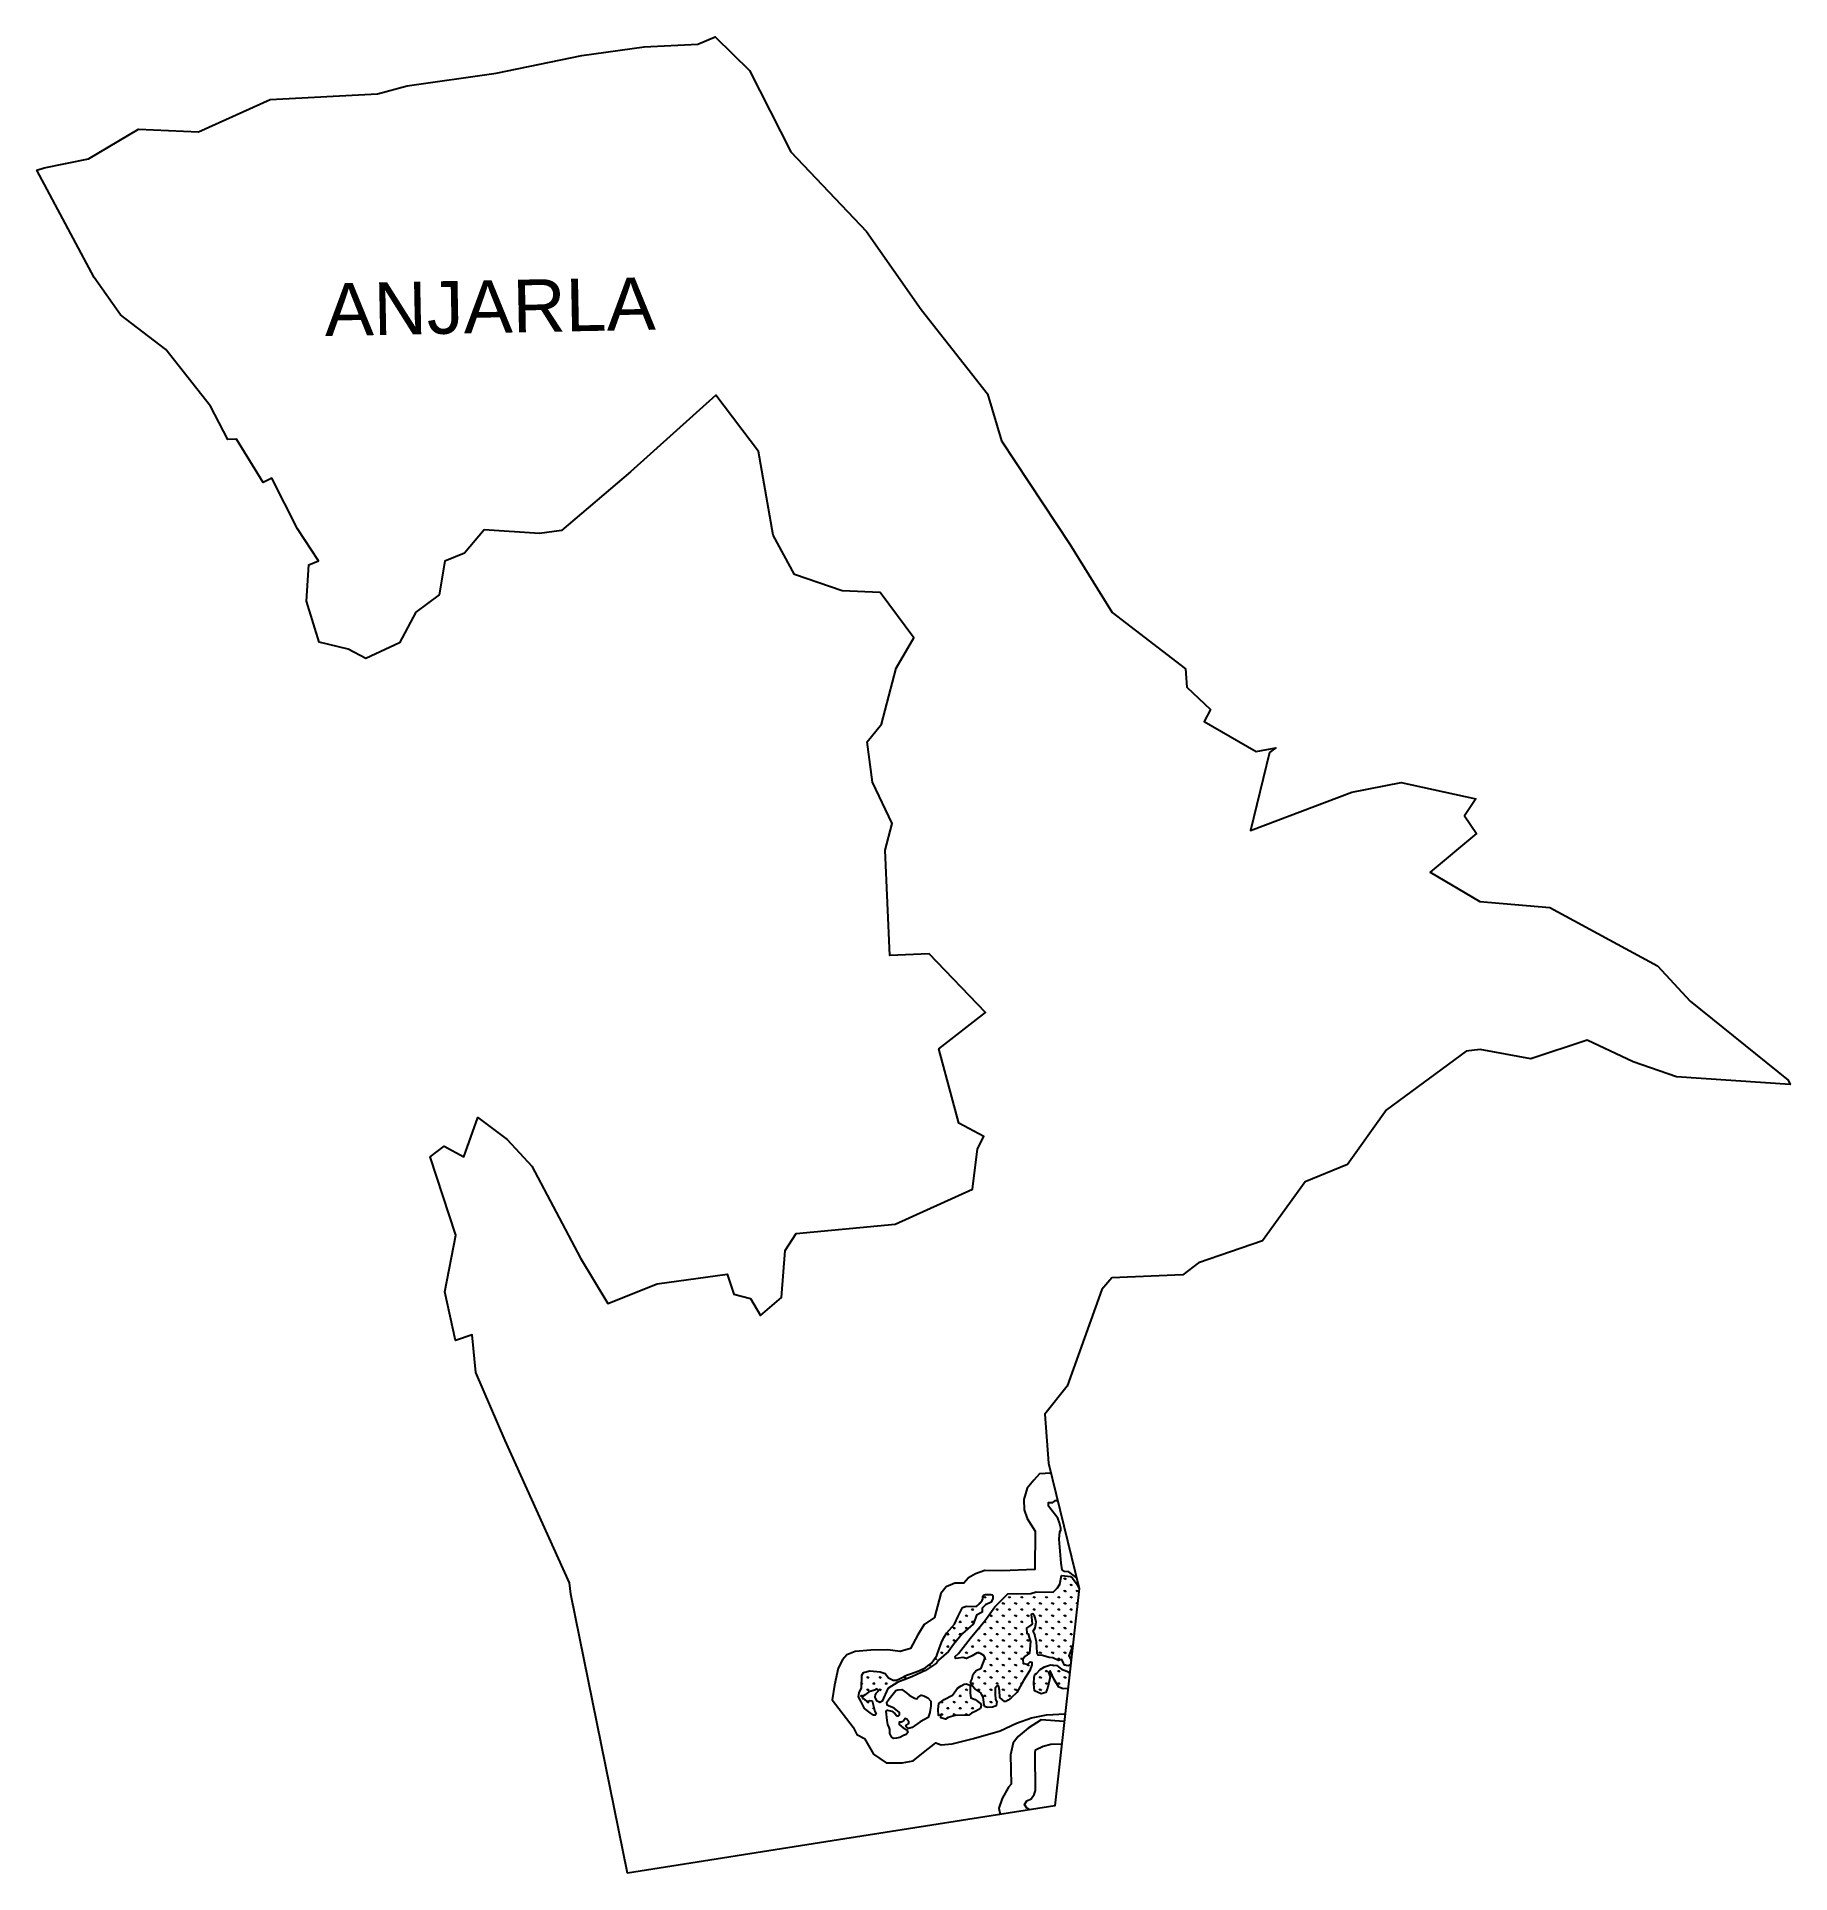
# Model space of a CAD drawing. Header units: metres. Extents: x 296205 to 299895, y 1967555 to 1977555.
# Drawn here: x 296205 to 299828, y 1973761 to 1977555 of the extents above; entities outside this region: 2.
import ezdxf

# ---------------------------------------------------------------- set-up
doc = ezdxf.new("R2010")
doc.units = ezdxf.units.M
doc.header["$MEASUREMENT"] = 0
doc.layers.add('MANGROOVE BUFFER ZONE', color=120, linetype='Continuous')
doc.layers.add('VILLAGE NAME', color=250, linetype='Continuous')
doc.styles.get("Standard").update_dxf_attribs({"font": 'simplex.shx'})

msp = doc.modelspace()

# ---------------------------------------------------------------- hatches: boundary and pattern name
at = {"layer": 'MANGROOVE BUFFER ZONE'}
h = msp.add_hatch(dxfattribs=at)
h.set_pattern_fill('GRASS', color=256, scale=18)
h.paths.add_polyline_path([(298180.8, 1974333), (298180.8, 1974328.9), (298176.9, 1974321.2), (298165.6, 1974315.6), (298158.2, 1974309), (298158.6, 1974300.4), (298146.8, 1974294.6), (298144.5, 1974288.1), (298140.1, 1974275.8), (298117.8, 1974256.5), (298099.4, 1974233.7), (298089, 1974219.3), (298068.4, 1974201.4), (298063.8, 1974194.9), (298041.3, 1974180.2), (298014.6, 1974167.9), (298002.5, 1974163.1), (297984.5, 1974155.8), (297963.8, 1974142.5), (297951.9, 1974116.6), (297947.3, 1974113.8), (297941.8, 1974116.9), (297937.3, 1974124.1), (297938.1, 1974131.2), (297939.2, 1974133.2), (297941, 1974134.8), (297942.9, 1974136.5), (297945, 1974138.4), (297943.1, 1974140.4), (297939.5, 1974142), (297936.1, 1974139.6), (297924.4, 1974135.8), (297916.9, 1974129.6), (297911.4, 1974126.2), (297910.5, 1974125), (297911, 1974123.7), (297911.5, 1974123), (297912.3, 1974121.9), (297919, 1974117.5), (297922.7, 1974116.7), (297926.5, 1974117.9), (297931.2, 1974117.4), (297932.1, 1974114.8), (297936.9, 1974095.6), (297939.7, 1974090.3), (297937.3, 1974087.7), (297933.8, 1974088), (297926.8, 1974092.9), (297915.5, 1974101.8), (297907.9, 1974116.8), (297902.8, 1974125.3), (297904.2, 1974134.6), (297909.4, 1974143.8), (297909.9, 1974170.6), (297913.5, 1974176.1), (297926.3, 1974179.1), (297947.7, 1974177.4), (297957.8, 1974173.8), (297965.1, 1974165.1), (297974.7, 1974159.7), (297981.8, 1974160.3), (297990.4, 1974164), (298002.4, 1974170.3), (298010.5, 1974172.8), (298027.4, 1974179.1), (298041.8, 1974186), (298046.5, 1974189.9), (298053.9, 1974195), (298064.9, 1974211.2), (298069.7, 1974225.1), (298074.3, 1974238.1), (298079, 1974247.9), (298085.6, 1974257.8), (298101.3, 1974275.9), (298108.9, 1974291.9), (298113.1, 1974300.4), (298117.3, 1974308.6), (298120, 1974310.8), (298125.9, 1974313.2), (298146.1, 1974311.9), (298148.7, 1974314.5), (298152.3, 1974318), (298153.7, 1974319.4), (298158.8, 1974324.8), (298159.7, 1974328.1), (298159.6, 1974332.5), (298161.5, 1974334.8), (298163.6, 1974336.3), (298165.6, 1974336.7), (298170.4, 1974337.1), (298176.6, 1974337.1), (298179.8, 1974336)], flags=16)
h.paths.add_polyline_path([(298133.4, 1974149.8), (298133.9, 1974133.4), (298135, 1974123.3), (298143.9, 1974120.2), (298155.3, 1974111.9), (298156.4, 1974108.3), (298155.1, 1974101.4), (298145.5, 1974095.7), (298136.7, 1974092), (298130.6, 1974087.5), (298102.6, 1974087.1), (298088.3, 1974083), (298082.5, 1974079.2), (298073, 1974082), (298073, 1974087.8), (298068.6, 1974086.9), (298067.9, 1974099.3), (298068.9, 1974111.7), (298080, 1974119.8), (298097.2, 1974128.9), (298107.4, 1974143.2), (298114.8, 1974148.4), (298121.2, 1974151.7), (298125.3, 1974152.2)], flags=16)
h.paths.add_polyline_path([(298345.8, 1974231.9), (298358.8, 1974347.8), (298358.7, 1974348.9), (298355, 1974357.6), (298345.1, 1974371), (298340.8, 1974374), (298322.7, 1974376.3), (298319.1, 1974358.6), (298314.4, 1974350.7), (298305.2, 1974341.6), (298270, 1974342.7), (298258.8, 1974339.4), (298211.2, 1974338.7), (298184.4, 1974311.5), (298164.1, 1974282.6), (298133.6, 1974246.2), (298109.5, 1974215), (298102.8, 1974209), (298103.2, 1974205.1), (298109.5, 1974205.6), (298118.4, 1974206.8), (298126, 1974204.6), (298137.5, 1974210.4), (298148.3, 1974216.2), (298154.7, 1974215.3), (298162.1, 1974210.7), (298164.5, 1974206.2), (298156.6, 1974184.6), (298145.9, 1974180.1), (298139.7, 1974172.5), (298137.1, 1974161.3), (298135.4, 1974157), (298134.5, 1974155.6), (298138.6, 1974147.5), (298143.2, 1974142.1), (298156, 1974134), (298156.9, 1974131.1), (298160.3, 1974125.2), (298162.9, 1974109.4), (298163.1, 1974105.7), (298169.8, 1974103.7), (298180, 1974104.6), (298187.4, 1974106.8), (298188.7, 1974115.6), (298186.1, 1974120.2), (298185.6, 1974131.6), (298185.6, 1974143.6), (298188.9, 1974147.7), (298191.7, 1974148.6), (298192.4, 1974148.2), (298192.6, 1974146.3), (298194.1, 1974138.5), (298194.9, 1974124.3), (298200.3, 1974119.2), (298204.9, 1974116.1), (298207.5, 1974116.1), (298212, 1974118.4), (298218.4, 1974123.7), (298230.3, 1974134.9), (298243.8, 1974159.6), (298256.8, 1974179.7), (298260.9, 1974191.9), (298260.9, 1974197.5), (298257.4, 1974198.2), (298255.2, 1974195.2), (298252.5, 1974193.2), (298243.4, 1974194.4), (298242.7, 1974202.7), (298246.5, 1974208.6), (298256.1, 1974215.9), (298258.1, 1974239.7), (298255.9, 1974248.1), (298253.5, 1974255.6), (298250.8, 1974256.2), (298249.8, 1974267.2), (298259.3, 1974273.8), (298262.1, 1974275.4), (298261.2, 1974283.9), (298260.4, 1974289.3), (298259.9, 1974295.9), (298263.1, 1974296.9), (298266.3, 1974292.9), (298267.7, 1974289.1), (298270.1, 1974279.9), (298268.3, 1974268.2), (298263.7, 1974261.5), (298266.6, 1974255.7), (298270.5, 1974239.3), (298272.3, 1974217.2), (298274.5, 1974211.9), (298283.3, 1974210.7), (298297.1, 1974207.1), (298304.8, 1974206.3), (298315.9, 1974200.8), (298322.9, 1974202.4), (298324.2, 1974200), (298326.5, 1974195.2), (298328.5, 1974190.7), (298336.8, 1974189.7), (298341.9, 1974192.8), (298342.5, 1974197.8), (298340.8, 1974204.4), (298337.2, 1974210.2)])
h = msp.add_hatch(dxfattribs=at)
h.set_pattern_fill('GRASS', color=256, scale=18)
h.paths.add_polyline_path([(298335.9, 1974143.1), (298339.5, 1974175.3), (298333.2, 1974178.4), (298322.4, 1974182.9), (298312.8, 1974190), (298299.5, 1974191.9), (298287.4, 1974187.4), (298278.1, 1974182.4), (298270.6, 1974173.7), (298267.4, 1974171.6), (298266.1, 1974166), (298265.4, 1974152.4), (298266.5, 1974138.3), (298280.2, 1974131.9), (298289.9, 1974134.6), (298294.4, 1974145.9), (298299.1, 1974166.6), (298295.3, 1974176), (298299.3, 1974179.4), (298307, 1974161.1), (298316.7, 1974145.6), (298326, 1974141.8)])
h = msp.add_hatch(dxfattribs=at)
h.set_pattern_fill('GRASS', color=256, scale=18)
h.paths.add_polyline_path([(299862.1, 1967763.9), (299862.6, 1967763.7), (299863.3, 1967765.3)])
h = msp.add_hatch(dxfattribs=at)
h.set_pattern_fill('GRASS', color=256, scale=18)
h.paths.add_polyline_path([(299895.1, 1967554.6), (299895, 1967554.7), (299895.1, 1967554.5)])

# ---------------------------------------------------------------- linework, layer by layer
at = {"color": 3, "flags": 128}
for points in [[(296312, 1977302.9), (296415.6, 1977363.8), (296539.4, 1977358.7), (296687.2, 1977425), (296909.6, 1977436.7), (296970.9, 1977453.6), (297154.1, 1977479.4), (297331.6, 1977515.8), (297460.2, 1977534), (297571.3, 1977539.4), (297606.9, 1977554.9), (297677.8, 1977485.4), (297762.9, 1977317.4), (297919.8, 1977152.3), (298032.7, 1976991.6), (298169.3, 1976817.4), (298198.4, 1976720.1), (298339.3, 1976506.4), (298427.3, 1976365.3), (298578.6, 1976249.4), (298581.2, 1976211), (298630.5, 1976165.2), (298617.4, 1976140.2), (298724.4, 1976078.7), (298765.5, 1976086.2), (298752.2, 1976076.3), (298712.7, 1975915.4), (298922.5, 1975994.7), (299023.9, 1976014.3), (299178.6, 1975980.9), (299155.2, 1975945.2), (299179.4, 1975908.9), (299083.7, 1975829.1), (299186.5, 1975768.2), (299331.3, 1975756.3), (299553.5, 1975635.3), (299621.3, 1975562.8), (299823.3, 1975399.4), (299828, 1975390.4), (299592.6, 1975406), (299503.3, 1975437.5), (299408.5, 1975481.9), (299292.3, 1975443.6), (299187.3, 1975462.7), (299158.3, 1975459.3), (298993.6, 1975338.5), (298913, 1975225.4), (298825.6, 1975189.3), (298737.9, 1975067.6), (298605.7, 1975022), (298573.3, 1974997.4), (298426.4, 1974990.9), (298405.6, 1974966.9), (298334.3, 1974767.3), (298287.7, 1974709.5), (298295.3, 1974608.3), (298359, 1974349.3), (298308.6, 1973900.4), (297861.6, 1973830.4), (297426, 1973761.1), (297309, 1974338), (297305.9, 1974361), (297173, 1974654.8), (297112.7, 1974795.8), (297105, 1974873.5), (297070.1, 1974861.9), (297048.7, 1974962.4), (297070.9, 1975079.3), (297018.2, 1975241.4), (297047.1, 1975263.3), (297087.9, 1975241), (297116.8, 1975322.3), (297177.3, 1975277.2), (297228.2, 1975222.1), (297328.7, 1975032), (297385.2, 1974937.8), (297486.8, 1974979), (297631.6, 1974999), (297645.3, 1974957.6), (297679.8, 1974948.1), (297700.5, 1974913.5), (297744, 1974950.4), (297751.2, 1975047.5), (297773.9, 1975082.4), (297978.7, 1975102.2), (298138.7, 1975174.4), (298148.5, 1975257.7), (298161.6, 1975283.2), (298110.2, 1975310.7), (298068.7, 1975463.9), (298165.2, 1975539.3), (298048.7, 1975660.5), (297968, 1975657.3), (297957.8, 1975874.3), (297972.4, 1975929.3), (297932.2, 1976014.7), (297920.8, 1976098), (297950.8, 1976134.6), (297980.7, 1976250.3), (298017.2, 1976312.9), (297948, 1976406.8), (297869.1, 1976410.2), (297770.9, 1976443.8), (297726.7, 1976524.9), (297696.1, 1976697.8), (297608, 1976814.6), (297432.2, 1976655.9), (297289.5, 1976535.1), (297244.3, 1976528.7), (297129.9, 1976536.6), (297088.8, 1976487.9), (297048.4, 1976471.5), (297036.9, 1976401.7), (296988.4, 1976365.9), (296955, 1976302.9), (296885.4, 1976270.4), (296848.9, 1976289.7), (296789.1, 1976304.1), (296762.6, 1976388.6), (296767.5, 1976464), (296787.5, 1976472.5), (296744.2, 1976538), (296690.9, 1976642.7), (296673, 1976633.8), (296618, 1976723.8), (296600.4, 1976723.1), (296564.2, 1976791.7), (296472.1, 1976908.9), (296378, 1976980.1), (296323.9, 1977057.2), (296205.3, 1977279), (296220.4, 1977283.9)], [(296220.4, 1977283.9), (296312, 1977302.9)]]:
    msp.add_lwpolyline(points, dxfattribs=at)
at = {"layer": 'MANGROOVE BUFFER ZONE', "flags": 128}
for points in [[(298300.5, 1974587.3), (298276.8, 1974586.1), (298265.5, 1974573.2), (298251.3, 1974556.4), (298244.5, 1974533.4), (298245.4, 1974512), (298251.7, 1974493.9), (298268.3, 1974467.6), (298267.1, 1974388.5), (298199.2, 1974385.8), (298164, 1974386.4), (298144.6, 1974379.5), (298130.4, 1974371.7), (298120.3, 1974360.7), (298101.9, 1974360.1), (298084.1, 1974352.6), (298072.8, 1974338.8), (298060.1, 1974289.6), (298038.7, 1974275.2), (298025.5, 1974253.9), (298010.2, 1974225.2), (297989.4, 1974219.3), (297963.3, 1974222.6), (297928.8, 1974222.2), (297895.8, 1974219.5), (297879.2, 1974212.4), (297869.9, 1974202.2), (297860.9, 1974184.6), (297853.3, 1974149.9), (297848.3, 1974119.3), (297892.3, 1974062.9), (297899.7, 1974047.7), (297915.7, 1974039.5), (297934.3, 1974007), (297960.4, 1973989.2), (297993, 1973989.2), (298015.7, 1973993.5), (298037, 1974010.9), (298062.5, 1974030.6), (298074, 1974026.2), (298096.7, 1974028.5), (298140.5, 1974039.2), (298196, 1974055.3), (298229.3, 1974071.5), (298260.5, 1974082.3), (298291.7, 1974088.3), (298330, 1974090.8)], [(298353.7, 1974370.7), (298352.2, 1974372.6), (298337.4, 1974383.6), (298328.7, 1974384.3), (298323.8, 1974387.8), (298321.7, 1974401.6), (298317.5, 1974451.6), (298318.8, 1974466.6), (298321, 1974470.1), (298321.2, 1974473.8), (298318, 1974484.8), (298314.5, 1974494.6), (298295.2, 1974519.2), (298295.8, 1974527), (298304.2, 1974527.2), (298309.9, 1974530.9), (298314.2, 1974531.4)], [(298341.4, 1974192.5), (298336.8, 1974189.7), (298328.5, 1974190.7), (298326.5, 1974195.2), (298324.2, 1974200), (298322.9, 1974202.4), (298315.9, 1974200.8), (298304.8, 1974206.3), (298297.1, 1974207.1), (298283.3, 1974210.7), (298274.5, 1974211.9), (298272.3, 1974217.2), (298270.5, 1974239.3), (298266.6, 1974255.7), (298263.7, 1974261.5), (298268.3, 1974268.2), (298270.1, 1974279.9), (298267.7, 1974289.1), (298266.3, 1974292.9), (298263.1, 1974296.9), (298259.9, 1974295.9), (298260.4, 1974289.3), (298261.2, 1974283.9), (298262.1, 1974275.4), (298259.3, 1974273.8), (298249.8, 1974267.2), (298250.8, 1974256.2), (298253.5, 1974255.6), (298255.9, 1974248.1), (298258.1, 1974239.7), (298256.1, 1974215.9), (298246.5, 1974208.6), (298242.7, 1974202.7), (298243.4, 1974194.4), (298252.5, 1974193.2), (298255.2, 1974195.2), (298257.4, 1974198.2), (298260.9, 1974197.5), (298260.9, 1974191.9), (298256.8, 1974179.7), (298243.8, 1974159.6), (298230.3, 1974134.9), (298218.4, 1974123.7), (298212, 1974118.4), (298207.5, 1974116.1), (298204.9, 1974116.1), (298200.3, 1974119.2), (298194.9, 1974124.3), (298194.1, 1974138.5), (298192.6, 1974146.3), (298192.4, 1974148.2), (298191.7, 1974148.6), (298188.9, 1974147.7), (298185.6, 1974143.6), (298185.6, 1974131.6), (298186.1, 1974120.2), (298188.7, 1974115.6), (298187.4, 1974106.8), (298180, 1974104.6), (298169.8, 1974103.7), (298163.1, 1974105.7), (298162.9, 1974109.4), (298160.3, 1974125.2), (298156.9, 1974131.1), (298156, 1974134), (298143.2, 1974142.1), (298138.6, 1974147.5), (298134.5, 1974155.6), (298135.4, 1974157), (298137.1, 1974161.3), (298139.7, 1974172.5), (298145.9, 1974180.1), (298156.6, 1974184.6), (298164.5, 1974206.2), (298162.1, 1974210.7), (298154.7, 1974215.3), (298148.3, 1974216.2), (298137.5, 1974210.4), (298126, 1974204.6), (298118.4, 1974206.8), (298109.5, 1974205.6), (298103.2, 1974205.1), (298102.8, 1974209), (298109.5, 1974215), (298133.6, 1974246.2), (298164.1, 1974282.6), (298184.4, 1974311.5), (298211.2, 1974338.7), (298258.8, 1974339.4), (298270, 1974342.7), (298305.2, 1974341.6), (298314.4, 1974350.7), (298319.1, 1974358.6), (298322.7, 1974376.3), (298340.8, 1974374), (298345.1, 1974371), (298355, 1974357.6), (298358.7, 1974348.9), (298358.8, 1974347.8)], [(298345.8, 1974231.9), (298337.2, 1974210.2), (298340.8, 1974204.4), (298342.1, 1974199.2)], [(298335.9, 1974143.1), (298326, 1974141.8), (298316.7, 1974145.6), (298307, 1974161.1), (298299.3, 1974179.4), (298295.3, 1974176), (298299.1, 1974166.6), (298294.4, 1974145.9), (298289.9, 1974134.6), (298280.2, 1974131.9), (298266.5, 1974138.3), (298265.4, 1974152.4), (298266.1, 1974166), (298267.4, 1974171.6), (298270.6, 1974173.7), (298278.1, 1974182.4), (298287.4, 1974187.4), (298299.5, 1974191.9), (298312.8, 1974190), (298322.4, 1974182.9), (298333.2, 1974178.4), (298339.5, 1974175.3)], [(298328.2, 1974074.7), (298280.1, 1974078.1), (298253.8, 1974061.2), (298233.1, 1974043.9), (298222.6, 1974030.7), (298217.3, 1974006.1), (298218.4, 1973945.4), (298212.6, 1973939), (298199.5, 1973915.5), (298192.8, 1973895.9), (298195.7, 1973882.7)], [(298257.2, 1973892.4), (298250.5, 1973895.4), (298246, 1973903.2), (298251, 1973910.9), (298259.8, 1973914.7), (298266, 1973923.7), (298268.5, 1973931.9), (298268.3, 1974010.2), (298268.9, 1974015.8), (298284.6, 1974023.8), (298300.3, 1974028), (298323, 1974028.3)]]:
    msp.add_lwpolyline(points, dxfattribs=at)
for points in [[(298179.8, 1974336), (298180.8, 1974333), (298180.8, 1974328.9), (298176.9, 1974321.2), (298165.6, 1974315.6), (298158.2, 1974309), (298158.6, 1974300.4), (298146.8, 1974294.6), (298144.5, 1974288.1), (298140.1, 1974275.8), (298117.8, 1974256.5), (298099.4, 1974233.7), (298089, 1974219.3), (298068.4, 1974201.4), (298063.8, 1974194.9), (298041.3, 1974180.2), (298014.6, 1974167.9), (298002.5, 1974163.1), (297984.5, 1974155.8), (297963.8, 1974142.5), (297951.9, 1974116.6), (297947.3, 1974113.8), (297941.8, 1974116.9), (297937.3, 1974124.1), (297938.1, 1974131.2), (297939.2, 1974133.2), (297941, 1974134.8), (297942.9, 1974136.5), (297945, 1974138.4), (297943.1, 1974140.4), (297939.5, 1974142), (297936.1, 1974139.6), (297924.4, 1974135.8), (297916.9, 1974129.6), (297911.4, 1974126.2), (297910.5, 1974125), (297911, 1974123.7), (297911.5, 1974123), (297912.3, 1974121.9), (297919, 1974117.5), (297922.7, 1974116.7), (297926.5, 1974117.9), (297931.2, 1974117.4), (297932.1, 1974114.8), (297936.9, 1974095.6), (297939.7, 1974090.3), (297937.3, 1974087.7), (297933.8, 1974088), (297926.8, 1974092.9), (297915.5, 1974101.8), (297907.9, 1974116.8), (297902.8, 1974125.3), (297904.2, 1974134.6), (297909.4, 1974143.8), (297909.9, 1974170.6), (297913.5, 1974176.1), (297926.3, 1974179.1), (297947.7, 1974177.4), (297957.8, 1974173.8), (297965.1, 1974165.1), (297974.7, 1974159.7), (297981.8, 1974160.3), (297990.4, 1974164), (298002.4, 1974170.3), (298010.5, 1974172.8), (298027.4, 1974179.1), (298041.8, 1974186), (298046.5, 1974189.9), (298053.9, 1974195), (298064.9, 1974211.2), (298069.7, 1974225.1), (298074.3, 1974238.1), (298079, 1974247.9), (298085.6, 1974257.8), (298101.3, 1974275.9), (298108.9, 1974291.9), (298113.1, 1974300.4), (298117.3, 1974308.6), (298120, 1974310.8), (298125.9, 1974313.2), (298146.1, 1974311.9), (298148.7, 1974314.5), (298152.3, 1974318), (298153.7, 1974319.4), (298158.8, 1974324.8), (298159.7, 1974328.1), (298159.6, 1974332.5), (298161.5, 1974334.8), (298163.6, 1974336.3), (298165.6, 1974336.7), (298170.4, 1974337.1), (298176.6, 1974337.1)], [(298046.4, 1974123.4), (298052.3, 1974116.5), (298052.2, 1974106.9), (298050.1, 1974093.4), (298046.9, 1974082.9), (298030.6, 1974073.9), (298014.1, 1974062.6), (298006.1, 1974060.5), (298002.2, 1974063.5), (298000.9, 1974066.5), (298007.2, 1974070.6), (298006.7, 1974074), (298003, 1974079.7), (297999.4, 1974081.1), (297996.7, 1974076.6), (297992.8, 1974073.7), (297991.1, 1974073.1), (297986.9, 1974073), (297987.3, 1974068.6), (297995, 1974061.6), (298003.1, 1974057.3), (298005.1, 1974051.9), (298001.3, 1974047.6), (297996.1, 1974045.4), (297988.6, 1974041.8), (297981.8, 1974039.9), (297975.5, 1974039.5), (297971.3, 1974043.1), (297967.7, 1974050.2), (297967.7, 1974058.1), (297966.1, 1974062.6), (297963.7, 1974068.3), (297962.2, 1974076.9), (297960, 1974095.8), (297962.9, 1974097.8), (297971.6, 1974096.2), (297978.3, 1974091.4), (297981.9, 1974086.6), (297985.6, 1974086.1), (297987.5, 1974088.6), (297987.7, 1974093.1), (297976.8, 1974102), (297964.9, 1974107.2), (297962.5, 1974108.7), (297961.3, 1974114.9), (297966.5, 1974121.2), (297980.1, 1974138.8), (297984.1, 1974140.2), (297992.3, 1974140.6), (298002.1, 1974133.6), (298007.7, 1974129), (298019, 1974123), (298023.8, 1974121.6), (298025.6, 1974124.3), (298032.3, 1974129.1), (298038.1, 1974127.6)], [(298133.4, 1974149.8), (298133.9, 1974133.4), (298135, 1974123.3), (298143.9, 1974120.2), (298155.3, 1974111.9), (298156.4, 1974108.3), (298155.1, 1974101.4), (298145.5, 1974095.7), (298136.7, 1974092), (298130.6, 1974087.5), (298102.6, 1974087.1), (298088.3, 1974083), (298082.5, 1974079.2), (298073, 1974082), (298073, 1974087.8), (298068.6, 1974086.9), (298067.9, 1974099.3), (298068.9, 1974111.7), (298080, 1974119.8), (298097.2, 1974128.9), (298107.4, 1974143.2), (298114.8, 1974148.4), (298121.2, 1974151.7), (298125.3, 1974152.2)]]:
    msp.add_lwpolyline(points, close=True, dxfattribs=at)

# ---------------------------------------------------------------- texts
at = {"layer": 'VILLAGE NAME', "insert": (296798.9, 1977045.2), "char_height": 108.748, "attachment_point": 1, "rotation": 1.1028}
msp.add_mtext_dynamic_manual_height_columns('{\\fArial|b0|i0|c0|p34;ANJARLA}', width=1571.314, gutter_width=543.7, heights=[0], dxfattribs=at)

doc.saveas('drawing.dxf')
